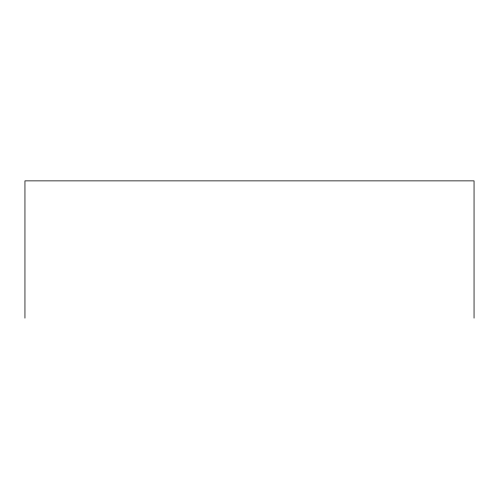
<?xml version="1.0" encoding="UTF-8"?>
<svg xmlns="http://www.w3.org/2000/svg" width="499" height="499" viewBox="0 0 499 499"><rect width="100%" height="100%" fill="white"/><g stroke="black" fill="none" stroke-linecap="round" stroke-linejoin="round"><path stroke-width="0.75" d="M474.05 318.131L474.05 180.869L24.95 180.869L24.95 318.131"/></g></svg>
